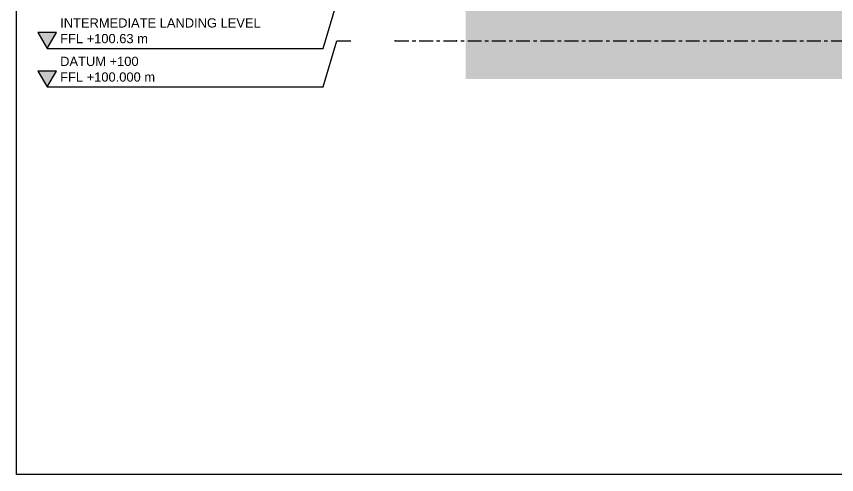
# Model space of a CAD drawing. Header units: millimetres. Extents: x -25371 to 2282244, y -90657 to 147824.
# Drawn here: x 1866299 to 1879630, y -11627 to -4175 of the extents above; entities that cross this region are included whole.
import ezdxf

# ---------------------------------------------------------------- set-up
doc = ezdxf.new("R2010")
doc.units = ezdxf.units.MM
doc.linetypes.add('CENTER', pattern=[50.8, 31.75, -6.35, 6.35, -6.35])
doc.linetypes.add('TA_GL_000.90000', pattern=[2.475, 0.9, -0.225, 0.225, -0.225, 0.9])
for name, color, linetype in [('000 - 0_SYM_DWG_GRIDLINE_MAIN_COLOR_251', 7, 'Continuous'), ('000 - 0_SYM_DWG_LEVEL_MAIN_COLOR_2', 7, 'Continuous'), ('000 - 0_SYM_DWG_LEVEL_TEXT', 7, 'Continuous'), ('000 - GRID', 7, 'CENTER')]:
    doc.layers.add(name, color=color, linetype=linetype)
doc.layers.add('A-DETL-GENF', color=7, linetype='Continuous', lineweight=35)
doc.styles.add('Arial_1', font='arial.ttf', dxfattribs={"height": 400})
doc.styles.add('TA', font='', dxfattribs={"height": 4.5})
doc.styles.get('TA').set_extended_font_data('Cordia New')

# ---------------------------------------------------------------- blocks, each defined once
blk = doc.blocks.new('A$C7fb6dcac')
at = {"layer": 'Defpoints', "color": 7}
blk.add_lwpolyline([(6587.5, -444), (5812.5, -444), (5812.5, 0), (6587.5, 0)], close=True, dxfattribs=at)
blk = doc.blocks.new('C-1-VS01_REV00_20260616-140725_ELEVATION_4_EX')
at = {"layer": 'A-DETL-GENF', "lineweight": 9}
h = blk.add_hatch(dxfattribs=at)
h.set_pattern_fill('FP_37', style=0, pattern_type=2)
h.set_pattern_definition([(45, (12756.73, -1e-11), (0, 449.0128), [317.5, -317.5]), (45, (12672.54, 84.2), (0, 449.0128), [317.5, -317.5]), (45, (12588.35, 168.38), (0, 449.0128), [317.5, -317.5]), (135, (12588.35, 224.5), (-449.0128, 3e-14), [317.5, -317.5]), (135, (12672.54, 308.7), (-449.0128, 3e-14), [317.5, -317.5]), (135, (12756.73, 392.9), (-449.0128, 3e-14), [317.5, -317.5])])
h.paths.add_polyline_path([(12634, 99377), (26358, 99377), (26358, 101000), (24422, 101000), (24422, 100750), (16252, 100750), (16252, 101000), (9975, 101000), (9975, 100500), (8919, 100500), (8919, 101000), (-28, 101000), (-28, 99377), (12523, 99377)])
blk = doc.blocks.new('*U968')
at = {"layer": '000 - 0_SYM_DWG_LEVEL_MAIN_COLOR_2'}
blk.add_hatch(color=7, dxfattribs=at).paths.add_polyline_path([(-110.08, -9.82), (-113.07, -15), (-116.06, -9.82)])
at = {"color": 7}
blk.add_point((0, 0), dxfattribs=at)
at = {"layer": '000 - 0_SYM_DWG_GRIDLINE_MAIN_COLOR_251', "color": 7}
blk.add_lwpolyline([(-113.07, -15), (-23.4, -15), (-18.9, 0), (-14.4, 0)], dxfattribs=at)
at = {"layer": '000 - 0_SYM_DWG_LEVEL_MAIN_COLOR_2', "color": 7, "lineweight": 25}
for p, q in [((-110.08, -9.82), (-116.06, -9.82)), ((-116.06, -9.82), (-113.07, -15)), ((-113.07, -15), (-110.08, -9.82))]:
    blk.add_line(p, q, dxfattribs=at)
at = {"layer": '000 - 0_SYM_DWG_LEVEL_TEXT', "color": 7, "style": 'Arial_1'}
for tag, p in [('LV_NAME_1', (-108.84, -3.08)), ('LV_NAME_2', (-108.85, -8.17)), ('LV_NAME_3', (-108.86, -13.26))]:
    blk.add_attdef(tag, p, '', height=3, dxfattribs=at)
blk = doc.blocks.new('*U974')
at = {"layer": '000 - 0_SYM_DWG_GRIDLINE_MAIN_COLOR_251', "color": 7, "linetype": 'ByBlock', "ltscale": 5}
blk.add_line((20, 0), (-588.5, 0), dxfattribs=at)
at = {"layer": '000 - 0_SYM_DWG_GRIDLINE_MAIN_COLOR_251', "color": 7}
blk.add_point((0, 0), dxfattribs=at)
at = {"color": 7, "style": 'TA', "flags": 1}
blk.add_attdef('LOCATION', (6, -6), '', height=4.5, rotation=270, dxfattribs=at)
blk = doc.blocks.new('C-1-VS01_REV00_20260616-141122_ELEVATION_4_DIMS')
at = {"color": 7, "xscale": 50, "yscale": 50, "zscale": 50}
for p, values in [((-1175, 100625), {'LV_NAME_2': 'INTERMEDIATE LANDING LEVEL', 'LV_NAME_3': 'FFL +100.63 m'}), ((-1175, 100000), {'LV_NAME_2': 'DATUM +100', 'LV_NAME_3': 'FFL +100.000 m'})]:
    blk.add_blockref('*U968', p, dxfattribs=at).add_auto_attribs(values)
at = {"layer": '000 - GRID', "color": 7, "linetype": 'TA_GL_000.90000', "xscale": 50.00000000000004, "yscale": 50.00000000000004, "zscale": 50.00000000000004, "rotation": 180}
blk.add_blockref('*U974', (-175, 100000), dxfattribs=at)

msp = doc.modelspace()

# ---------------------------------------------------------------- block references
at = {"color": 7, "xscale": 50, "yscale": 50, "zscale": 50}
msp.add_blockref('A$C7fb6dcac', (1575673.68, 10572.622), dxfattribs=at)
at = {"color": 7}
for name in ['C-1-VS01_REV00_20260616-141122_ELEVATION_4_DIMS', 'C-1-VS01_REV00_20260616-140725_ELEVATION_4_EX']:
    msp.add_blockref(name, (1873627.43, -104572.744), dxfattribs=at)

doc.saveas('drawing.dxf')
